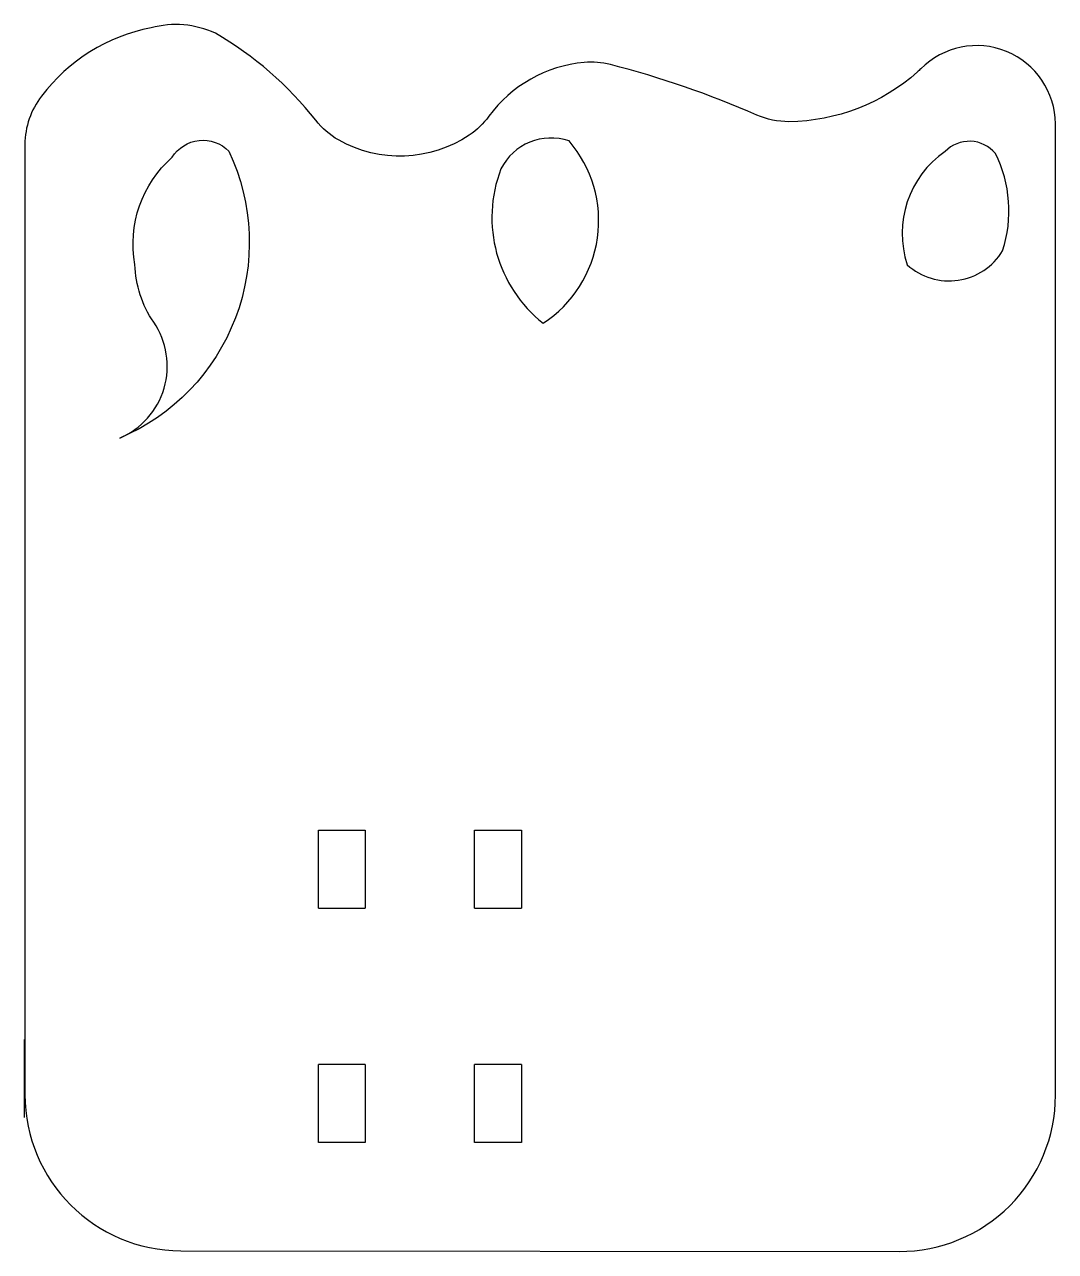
# Model space of a CAD drawing. Header units: millimetres. Extents: x 25.8 to 91.8, y -37.4 to 41.2.
import ezdxf

# ---------------------------------------------------------------- set-up
doc = ezdxf.new("R2010")
doc.units = ezdxf.units.MM
doc.layers.add('Corte exterior', color=1, linetype='Continuous', true_color=0xff0000)

msp = doc.modelspace()

# ---------------------------------------------------------------- linework, layer by layer
at = {"layer": 'Corte exterior'}
for p, q in [((44.623, -10.398), (47.623, -10.398)), ((44.623, -15.398), (44.623, -10.398)), ((47.623, -10.398), (47.623, -15.398)), ((54.623, -10.398), (57.623, -10.398)), ((54.623, -15.398), (54.623, -10.398)), ((57.623, -10.398), (57.623, -15.398)), ((44.623, -15.398), (47.623, -15.398)), ((54.623, -15.398), (57.623, -15.398)), ((25.798, -28.81), (25.801, -23.81)), ((47.623, -25.398), (44.623, -25.398)), ((44.623, -30.398), (44.623, -25.398)), ((47.623, -25.398), (47.623, -30.398)), ((57.623, -25.398), (54.623, -25.398)), ((54.623, -30.398), (54.623, -25.398)), ((57.623, -25.398), (57.623, -30.398)), ((47.623, -30.398), (44.623, -30.398)), ((57.623, -30.398), (54.623, -30.398))]:
    msp.add_line(p, q, dxfattribs=at)
msp.add_lwpolyline([(25.823, 25.329), (25.823, -27.333, 0.413868), (35.811, -37.333), (81.813, -37.379, 0.414499), (91.823, -27.379), (91.823, 34.822, 0.666082), (83.198, 38.35, -0.014763), (82.983, 38.147, -0.181236), (74.757, 34.962, -0.106732), (72.689, 35.386, 0.041343), (63.316, 38.616, 0.084458), (61.644, 38.752, 0.216154), (55.531, 35.304, -0.087245), (54.282, 34.105, -0.284182), (45.909, 33.791, -0.097411), (44.446, 35.05, 0.095535), (38.022, 40.62, 0.177754), (33.904, 40.968, 0.187217), (26.891, 36.595, 0.167993), (25.823, 33.507), (25.823, 25.329)], format="xyb", dxfattribs=at)
for points in [[(60.669, 33.728, 0.374166), (56.308, 31.936, 0.329388), (59.015, 22.057, 0.453805)], [(31.892, 14.699, 0.473522), (34.068, 22.122, -0.142982), (32.863, 25.818, -0.261779), (35.254, 32.684, -0.487489), (38.88, 33.07, -0.426444)], [(87.975, 32.931, 0.4414), (84.751, 33.055, 0.333292), (82.332, 25.8, 0.47187), (88.44, 26.7, 0.196611)]]:
    msp.add_lwpolyline(points, format="xyb", close=True, dxfattribs=at)

doc.saveas('drawing.dxf')
